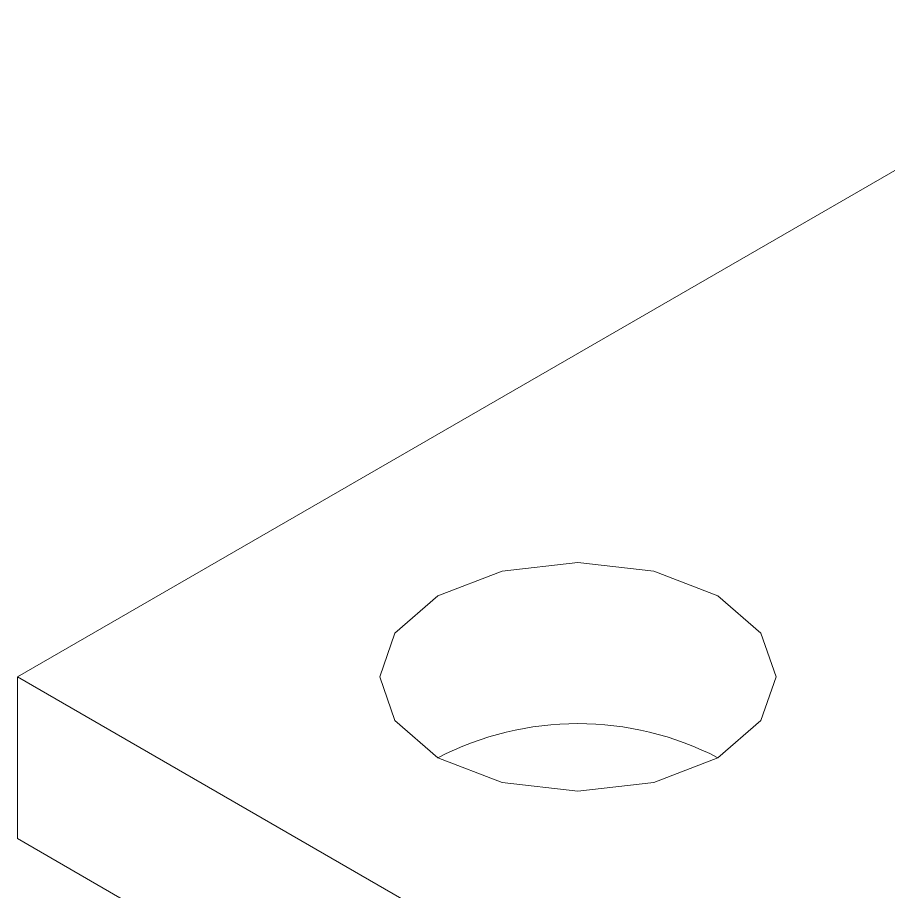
# Model space of a CAD drawing. Header units: millimetres. Extents: x -37 to 256, y 6 to 200.
# Drawn here: x 15.705 to 19.002, y 167.134 to 170.442 of the extents above; entities that cross this region are included whole.
import ezdxf

# ---------------------------------------------------------------- set-up
doc = ezdxf.new("R2010")
doc.units = ezdxf.units.MM

msp = doc.modelspace()

# ---------------------------------------------------------------- linework, layer by layer
at = {"color": 7, "linetype": 'Continuous', "lineweight": 15}
for p, q in [((20.0282, 170.4423), (15.7047, 167.9463)), ((15.7047, 167.9463), (23.6242, 163.3744)), ((15.7047, 167.9463), (15.7047, 167.3339)), ((15.7047, 167.3339), (40.4534, 153.0468))]:
    msp.add_line(p, q, dxfattribs=at)
at = {"color": 7, "linetype": 'Continuous', "lineweight": 15, "flags": 128}
msp.add_lwpolyline([(18.3563, 167.6402), (18.5189, 167.7806), (18.576, 167.9463), (18.5189, 168.112), (18.3563, 168.2525), (18.113, 168.3463), (17.826, 168.3793), (17.539, 168.3463), (17.2956, 168.2525), (17.1331, 168.112), (17.076, 167.9463), (17.1331, 167.7806), (17.2956, 167.6402), (17.539, 167.5463), (17.826, 167.5133), (18.113, 167.5463), (18.3563, 167.6402)], dxfattribs=at)
at = {"color": 7, "linetype": 'Continuous', "lineweight": 15}
msp.add_arc((17.826, 166.6165), 1.1528, 62.6158, 117.3842, dxfattribs=at)

doc.saveas('drawing.dxf')
